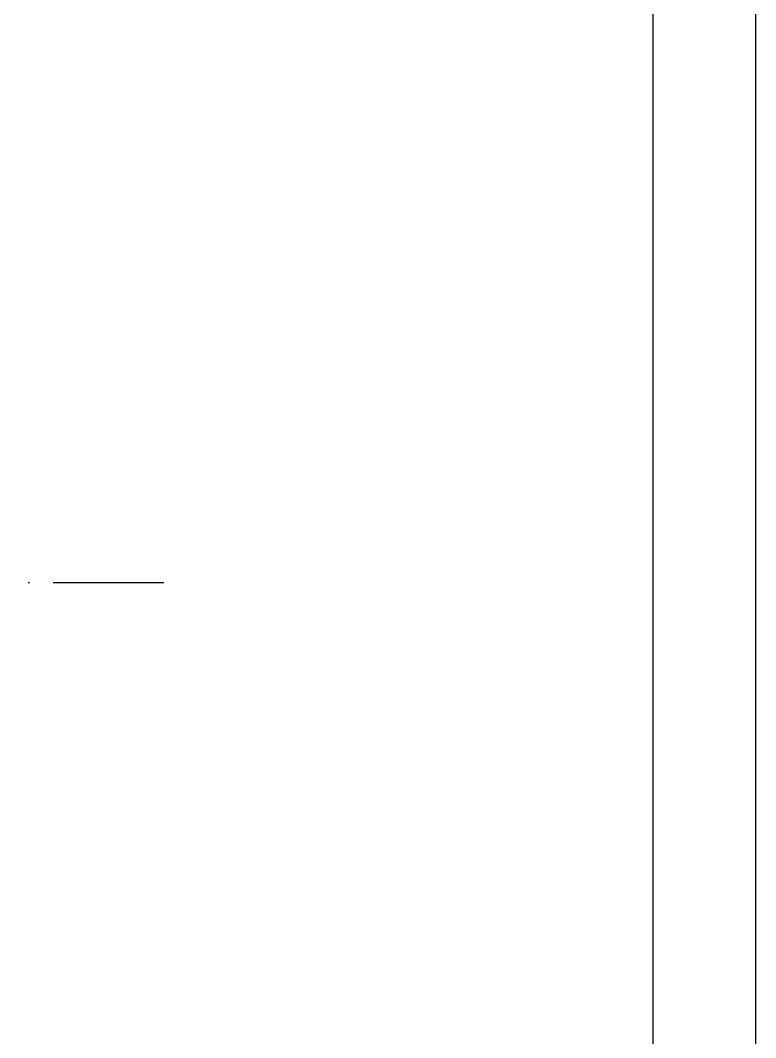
# Model space of a CAD drawing. Header units: inches. Extents: x 129725932 to 129894734, y 55771230 to 55809283.
# Drawn here: x 129775125 to 129779689, y 55796658 to 55802970 of the extents above; entities that cross this region are included whole.
import ezdxf
from ezdxf.enums import TextEntityAlignment as Align

# ---------------------------------------------------------------- set-up
doc = ezdxf.new("R2010")
doc.units = ezdxf.units.IN
doc.header["$MEASUREMENT"] = 0
doc.linetypes.add('ACAD_ISO04W100', pattern=[30, 24, -3, 0, -3])
doc.layers.add('TK', color=140, linetype='Continuous')
doc.layers.add('轴线', color=1, linetype='ACAD_ISO04W100')
doc.styles.add('ARIAL', font='swisscl.ttf', dxfattribs={"width": 0.7})
doc.styles.add('HZXY', font='romand.shx', dxfattribs={"bigfont": 'hzxy.shx'})

# ---------------------------------------------------------------- blocks, each defined once
blk = doc.blocks.new('横向-图框')
at = {"layer": 'TK', "lineweight": -3}
for p, q in [((16522.7, 0), (16522.7, 11670)), ((16522.7, 0), (16522.7, 11670)), ((16326.2, 11473.5), (16326.2, 196.5)), ((16326.2, 11473.5), (16326.2, 196.5))]:
    blk.add_line(p, q, dxfattribs=at)
for tag, height, style, width, p in [('DISCIPLINE', 58.9, 'HZXY', 1, (15046.9, 798.8)), ('PROJECT-NAME', 98.2, 'HZXY', 0.8, (10106, 729.6)), ('ITEM-NAME', 98.2, 'HZXY', 0.8, (11997.2, 733.3)), ('STATUS', 58.9, 'HZXY', 0.8, (15980.7, 714.2)), ('SCALE', 58.9, 'ARIAL', 1, (15044.4, 634.5)), ('版本号', 58.9, 'HZXY', 1, (7856.1, 614.9)), ('REWORK-DATE', 58.9, 'ARIAL', 1, (8388.6, 622.4)), ('DRAWING-TITLE', 98.2, 'HZXY', 0.8, (13543.7, 592.9)), ('DRAWING-TITLE', 98.2, 'HZXY', 0.8, (13544.7, 462.2)), ('版本号', 58.9, 'HZXY', 1, (7856.1, 441.6)), ('REWORK-DATE', 58.9, 'ARIAL', 1, (8388.6, 450.5)), ('DATE', 58.9, 'ARIAL', 1, (15042.2, 455.5)), ('PROJECT-NUMBER', 58.9, 'ARIAL', 0.9, (15969.9, 376.7)), ('DRAWING-TITLE', 98.2, 'HZXY', 0.8, (13546.3, 325.8)), ('DRAWING-NUMBER', 58.9, 'ARIAL', 1, (15045, 285.3)), ('版本号', 58.9, 'HZXY', 1, (7856.1, 275.6)), ('REWORK-DATE', 58.9, 'ARIAL', 1, (8388.6, 278.6))]:
    blk.add_attdef(tag, text='', height=height, dxfattribs=dict(at, style=style, width=width)).set_placement(p, align=Align.MIDDLE)

msp = doc.modelspace()

# ---------------------------------------------------------------- linework, layer by layer
at = {"layer": '轴线', "ltscale": 50}
msp.add_line((129731824.5, 55799481.9), (129776015.6, 55799481.9), dxfattribs=at)

# ---------------------------------------------------------------- block references
at = {"xscale": 3.253522025612083, "yscale": 3.253522346524198, "zscale": 3.253522312344556}
msp.add_blockref('横向-图框', (129725932.5, 55771314.5), dxfattribs=at)

doc.saveas('drawing.dxf')
